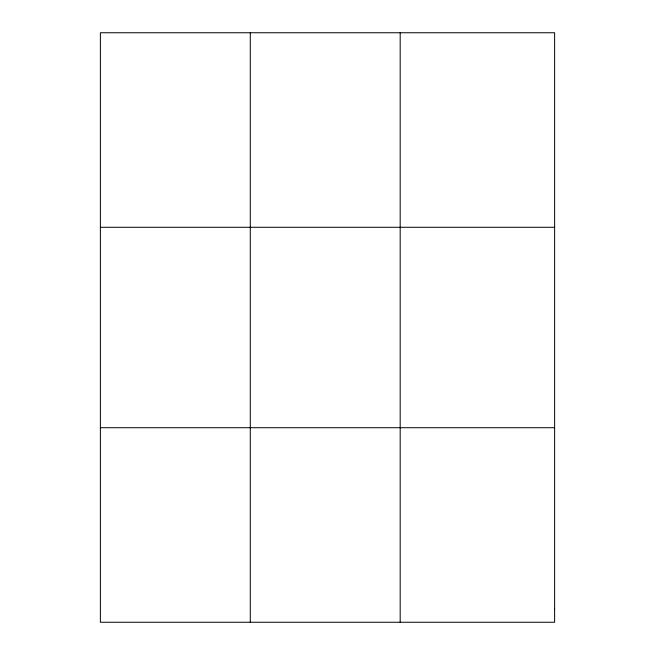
<?xml version="1.0" encoding="UTF-8"?>
<svg xmlns="http://www.w3.org/2000/svg" width="655" height="655" viewBox="0 0 655 655"><rect width="100%" height="100%" fill="white"/><g stroke="black" fill="none" stroke-linecap="round" stroke-linejoin="round"><path stroke-width="0.98" d="M250.284 622.25L250.284 32.75M400.18 622.25L400.18 32.75M100.379 227.285L554.621 227.285M100.379 427.715L554.621 427.715M554.621 609.281L554.621 622.25L100.379 622.25L100.379 32.75L554.621 32.75L554.621 609.281"/></g></svg>
